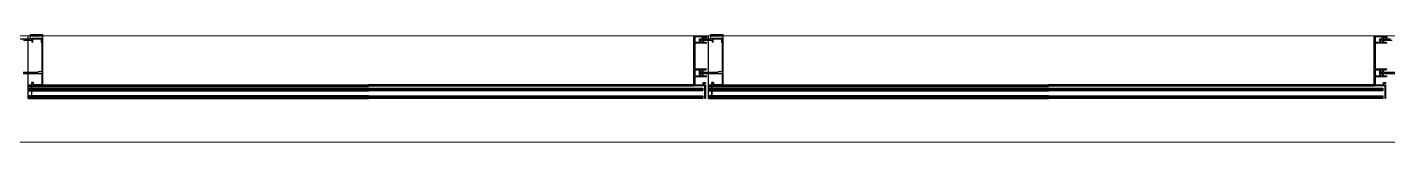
# Model space of a CAD drawing. Header units: metres. Extents: x -224 to -134.4, y 547 to 608.8.
# Drawn here: x -213.081 to -210.142, y 562.469 to 562.701 of the extents above; entities that cross this region are included whole.
import ezdxf

# ---------------------------------------------------------------- set-up
doc = ezdxf.new("R2010")
doc.units = ezdxf.units.M
doc.header["$MEASUREMENT"] = 0
doc.linetypes.add('CENTER', pattern=[50.8, 31.75, -6.35, 6.35, -6.35])
doc.linetypes.add('HIDDEN', pattern=[0.375, 0.25, -0.125])
for name, color, linetype in [('A - DOOR', 5, 'Continuous'), ('An Alum', 11, 'Continuous'), ('An Center Line', 1, 'CENTER'), ('An Extra', 8, 'Continuous'), ('An Glass', 5, 'Continuous'), ('GLASS', 142, 'Continuous')]:
    doc.layers.add(name, color=color, linetype=linetype)
doc.layers.add('A-SELL', color=8, linetype='Continuous', lineweight=0)

# ---------------------------------------------------------------- blocks, each defined once
blk = doc.blocks.new('ffgffg')
at = {"color": 8}
for p, q in [((-149.8523, 328.7083), (-149.8346, 328.7083)), ((-148.3824, 328.7083), (-148.3646, 328.7083)), ((-149.8536, 328.7011), (-149.8523, 328.7011)), ((-149.8346, 328.7011), (-149.8332, 328.7012)), ((-148.3837, 328.7011), (-148.3823, 328.7011)), ((-148.3646, 328.7011), (-148.3633, 328.7012))]:
    blk.add_line(p, q, dxfattribs=at)
for points in [[(-149.8332, 328.7012), (-149.8332, 328.71), (-149.8536, 328.71), (-149.8536, 328.7011)], [(-149.8346, 328.7011), (-149.8346, 328.7087), (-149.8523, 328.7087), (-149.8523, 328.7011)], [(-148.3633, 328.7012), (-148.3633, 328.71), (-148.3837, 328.71), (-148.3837, 328.7011)], [(-148.3646, 328.7011), (-148.3647, 328.7087), (-148.3823, 328.7087), (-148.3823, 328.7011)]]:
    blk.add_lwpolyline(points, dxfattribs=at)
at = {"layer": 'An Alum', "color": 8, "linetype": 'HIDDEN', "ltscale": 25}
for p, q in [((-151.2628, 328.6091), (-150.5594, 328.6091)), ((-151.2628, 328.6064), (-150.5594, 328.6064)), ((-149.8245, 328.6091), (-150.5594, 328.6091)), ((-149.8245, 328.6064), (-150.5594, 328.6064)), ((-149.7929, 328.6091), (-149.0895, 328.6091)), ((-149.7929, 328.6064), (-149.0895, 328.6064)), ((-148.3546, 328.6091), (-149.0895, 328.6091)), ((-148.3546, 328.6064), (-149.0895, 328.6064))]:
    blk.add_line(p, q, dxfattribs=at)
at = {"layer": 'An Alum', "color": 8, "ltscale": 25}
for p, q in [((-151.2628, 328.6073), (-150.5594, 328.6073)), ((-149.8245, 328.6073), (-150.5594, 328.6073)), ((-149.7929, 328.6073), (-149.0895, 328.6073)), ((-148.3546, 328.6073), (-149.0895, 328.6073))]:
    blk.add_line(p, q, dxfattribs=at)
at = {"layer": 'An Alum', "color": 8}
for points in [[(-151.298, 328.7083), (-151.2759, 328.7083, -0.414214), (-151.2741, 328.7065), (-151.2741, 328.7042, -0.414214), (-151.2746, 328.7038), (-151.2768, 328.7038, -0.414214), (-151.2773, 328.7042), (-151.2773, 328.7048, -0.483507), (-151.2769, 328.705), (-151.2757, 328.7047, 0.487733), (-151.2755, 328.7049), (-151.2755, 328.7065), (-151.2818, 328.7065), (-151.2818, 328.7049, 0.487733), (-151.2816, 328.7047), (-151.2803, 328.705, -0.483507), (-151.28, 328.7048), (-151.28, 328.7042, -0.414214), (-151.2804, 328.7038), (-151.2831, 328.7038, -0.414214), (-151.2836, 328.7042), (-151.2836, 328.7056, 0.414214), (-151.284, 328.706), (-151.3016, 328.706, -0.414214)], [(-151.3147, 328.6363), (-151.2831, 328.6363), (-151.2831, 328.6386, -0.414214), (-151.2827, 328.6391), (-151.2804, 328.6391, -0.414214), (-151.28, 328.6386), (-151.28, 328.6381, -0.4835), (-151.2803, 328.6378), (-151.2816, 328.6381, 0.485622), (-151.2818, 328.6379), (-151.2818, 328.6363), (-151.2755, 328.6363), (-151.2755, 328.6379, 0.487733), (-151.2757, 328.6381), (-151.2769, 328.6378, -0.4835), (-151.2773, 328.6381), (-151.2773, 328.6386, -0.414214), (-151.2768, 328.6391), (-151.275, 328.6391, -0.414214), (-151.2741, 328.6381), (-151.2741, 328.6323, -0.414214), (-151.275, 328.6314), (-151.2768, 328.6314, -0.414214), (-151.2773, 328.6318), (-151.2773, 328.6324, -0.4835), (-151.2769, 328.6326), (-151.2757, 328.6323, 0.487733), (-151.2755, 328.6325), (-151.2755, 328.6341), (-151.2818, 328.6341), (-151.2818, 328.6325, 0.485614), (-151.2816, 328.6323), (-151.2803, 328.6326, -0.4835), (-151.28, 328.6324), (-151.28, 328.6318, -0.414214), (-151.2804, 328.6314), (-151.2827, 328.6314, -0.414214), (-151.2831, 328.6318), (-151.2831, 328.6341), (-151.3233, 328.6341, 0.414214)], [(-149.8358, 328.6095), (-149.8358, 328.6143), (-149.8317, 328.6143, -0.414214), (-149.8312, 328.6138), (-149.8312, 328.6124, -0.414214), (-149.8317, 328.612), (-149.8324, 328.612, -0.414214), (-149.8326, 328.6122), (-149.8326, 328.6131), (-149.8345, 328.6131, 0.414214), (-149.8349, 328.6128), (-149.8349, 328.609, 0.414214), (-149.8345, 328.6086), (-149.8326, 328.6086), (-149.8326, 328.6095, -0.414214), (-149.8324, 328.6097), (-149.8317, 328.6097, -0.414214), (-149.8312, 328.6093), (-149.8312, 328.5802), (-149.8321, 328.5802), (-149.8326, 328.6073), (-149.8326, 328.6073), (-149.8552, 328.6073), (-149.8552, 328.6068, -1), (-149.8561, 328.6068), (-149.8561, 328.7146, -0.414214), (-149.8552, 328.7155), (-149.8299, 328.7155, -0.414214), (-149.829, 328.7146), (-149.829, 328.7092, 0.414214), (-149.8281, 328.7083), (-149.806, 328.7083, -0.414214), (-149.8042, 328.7065), (-149.8042, 328.7042, -0.414214), (-149.8046, 328.7038), (-149.8069, 328.7038, -0.414214), (-149.8073, 328.7042), (-149.8073, 328.7048, -0.483507), (-149.807, 328.705), (-149.8058, 328.7047, 0.487733), (-149.8055, 328.7049), (-149.8055, 328.7065), (-149.8119, 328.7065), (-149.8119, 328.7049, 0.487733), (-149.8116, 328.7047), (-149.8104, 328.705, -0.483507), (-149.8101, 328.7048), (-149.8101, 328.7042, -0.414214), (-149.8105, 328.7038), (-149.8132, 328.7038, -0.414214), (-149.8137, 328.7042), (-149.8137, 328.7056, 0.414214), (-149.8141, 328.706), (-149.8317, 328.706, -0.414214), (-149.8326, 328.7069), (-149.8326, 328.7092, 0.414214), (-149.8335, 328.7101), (-149.8533, 328.7101, 0.414214), (-149.8538, 328.7096), (-149.8538, 328.6882), (-149.8545, 328.6876), (-149.8538, 328.6871), (-149.8538, 328.6521), (-149.8545, 328.6516), (-149.8538, 328.651), (-149.8538, 328.6377, 0.414214), (-149.8533, 328.6372), (-149.8457, 328.6372), (-149.8448, 328.6363), (-149.8132, 328.6363), (-149.8132, 328.6386, -0.414214), (-149.8128, 328.6391), (-149.8105, 328.6391, -0.414214), (-149.8101, 328.6386), (-149.8101, 328.6381, -0.4835), (-149.8104, 328.6378), (-149.8116, 328.6381, 0.485622), (-149.8119, 328.6379), (-149.8119, 328.6363), (-149.8055, 328.6363), (-149.8055, 328.6379, 0.487733), (-149.8058, 328.6381), (-149.807, 328.6378, -0.4835), (-149.8073, 328.6381), (-149.8073, 328.6386, -0.414214), (-149.8069, 328.6391), (-149.8051, 328.6391, -0.414214), (-149.8042, 328.6381), (-149.8042, 328.6323, -0.414214), (-149.8051, 328.6314), (-149.8069, 328.6314, -0.414214), (-149.8073, 328.6318), (-149.8073, 328.6324, -0.4835), (-149.807, 328.6326), (-149.8058, 328.6323, 0.487733), (-149.8055, 328.6325), (-149.8055, 328.6341), (-149.8119, 328.6341), (-149.8119, 328.6325, 0.485614), (-149.8116, 328.6323), (-149.8104, 328.6326, -0.4835), (-149.8101, 328.6324), (-149.8101, 328.6318, -0.414214), (-149.8105, 328.6314), (-149.8128, 328.6314, -0.414214), (-149.8132, 328.6318), (-149.8132, 328.6341), (-149.8533, 328.6341, 0.414214), (-149.8538, 328.6336), (-149.8538, 328.6205), (-149.8545, 328.62), (-149.8538, 328.6195), (-149.8538, 328.6095), (-149.8358, 328.6095)], [(-148.3658, 328.6095), (-148.3658, 328.6143), (-148.3618, 328.6143, -0.414214), (-148.3613, 328.6138), (-148.3613, 328.6124, -0.414214), (-148.3618, 328.612), (-148.3625, 328.612, -0.414214), (-148.3627, 328.6122), (-148.3627, 328.6131), (-148.3646, 328.6131, 0.414214), (-148.3649, 328.6128), (-148.3649, 328.609, 0.414214), (-148.3646, 328.6086), (-148.3627, 328.6086), (-148.3627, 328.6095, -0.414214), (-148.3625, 328.6097), (-148.3618, 328.6097, -0.414214), (-148.3613, 328.6093), (-148.3613, 328.5802), (-148.3622, 328.5802), (-148.3627, 328.6073), (-148.3627, 328.6073), (-148.3852, 328.6073), (-148.3852, 328.6068, -1), (-148.3861, 328.6068), (-148.3861, 328.7146, -0.414214), (-148.3852, 328.7155), (-148.36, 328.7155, -0.414214), (-148.3591, 328.7146), (-148.3591, 328.7092, 0.414214), (-148.3582, 328.7083), (-148.3361, 328.7083, -0.414214)], [(-148.3442, 328.706), (-148.3618, 328.706, -0.414214), (-148.3627, 328.7069), (-148.3627, 328.7092, 0.414214), (-148.3636, 328.7101), (-148.3834, 328.7101, 0.414214), (-148.3839, 328.7096), (-148.3839, 328.6882), (-148.3846, 328.6876), (-148.3839, 328.6871), (-148.3839, 328.6521), (-148.3846, 328.6516), (-148.3839, 328.651), (-148.3839, 328.6377, 0.414214), (-148.3834, 328.6372), (-148.3758, 328.6372), (-148.3749, 328.6363), (-148.3433, 328.6363)], [(-148.3433, 328.6341), (-148.3834, 328.6341, 0.414214), (-148.3839, 328.6336), (-148.3839, 328.6205), (-148.3846, 328.62), (-148.3839, 328.6195), (-148.3839, 328.6095), (-148.3658, 328.6095)]]:
    blk.add_lwpolyline(points, format="xyb", dxfattribs=at)
for points in [[(-151.2637, 328.6073), (-151.2637, 328.6068, 1), (-151.2628, 328.6068), (-151.2628, 328.7146, 0.414214), (-151.2637, 328.7155), (-151.289, 328.7155, 0.414214), (-151.2899, 328.7146), (-151.2899, 328.711, 0.414214), (-151.2894, 328.7105), (-151.2872, 328.7105, 0.414214), (-151.2867, 328.711), (-151.2867, 328.7115, 0.483507), (-151.2871, 328.7118), (-151.2883, 328.7115, -0.003419), (-151.2883, 328.7115), (-151.2885, 328.7114), (-151.2885, 328.7132), (-151.2822, 328.7132), (-151.2822, 328.7117, -0.487733), (-151.2825, 328.7115), (-151.2837, 328.7118, 0.483507), (-151.284, 328.7115), (-151.284, 328.711, 0.414214), (-151.2836, 328.7105), (-151.2809, 328.7105, 0.414214), (-151.2804, 328.711), (-151.2804, 328.7128, -0.414214), (-151.28, 328.7132), (-151.2655, 328.7132, -0.414214), (-151.2651, 328.7128), (-151.2651, 328.702, -0.414214), (-151.2655, 328.7015), (-151.2872, 328.7015, 0.065543), (-151.2876, 328.7015), (-151.2891, 328.7011, 1), (-151.2885, 328.6989), (-151.2873, 328.6992, -0.065543), (-151.2869, 328.6993), (-151.2655, 328.6993, -0.414214), (-151.2651, 328.6988), (-151.2651, 328.6882), (-151.2644, 328.6876), (-151.2651, 328.6871), (-151.2651, 328.6521), (-151.2644, 328.6516), (-151.2651, 328.651), (-151.2651, 328.644, -0.414214), (-151.2655, 328.6436), (-151.2869, 328.6436, -0.065543), (-151.2873, 328.6436), (-151.2885, 328.6439, 1), (-151.2891, 328.6418), (-151.2876, 328.6414, 0.065543), (-151.2872, 328.6413), (-151.2655, 328.6413, -0.414214), (-151.2651, 328.6409), (-151.2651, 328.6296, -0.414214), (-151.2655, 328.6291), (-151.2872, 328.6291, 0.065543), (-151.2876, 328.6291), (-151.2891, 328.6287, 1), (-151.2885, 328.6265), (-151.2873, 328.6268, -0.065543), (-151.2869, 328.6269), (-151.2655, 328.6269, -0.414214), (-151.2651, 328.6264), (-151.2651, 328.6205), (-151.2644, 328.62), (-151.2651, 328.6195), (-151.2651, 328.6095), (-151.2831, 328.6095), (-151.2831, 328.6143), (-151.2872, 328.6143, 0.414214), (-151.2876, 328.6138), (-151.2876, 328.6124, 0.414214), (-151.2872, 328.612), (-151.2865, 328.612, 0.414214), (-151.2863, 328.6122), (-151.2863, 328.6131), (-151.2844, 328.6131, -0.414214), (-151.284, 328.6128), (-151.284, 328.609, -0.414214), (-151.2844, 328.6086), (-151.2863, 328.6086), (-151.2863, 328.6095, 0.414214), (-151.2865, 328.6097), (-151.2872, 328.6097, 0.414214), (-151.2876, 328.6093), (-151.2876, 328.5802), (-151.2867, 328.5802), (-151.2863, 328.6073), (-151.2831, 328.6073)], [(-149.7938, 328.6073), (-149.7938, 328.6068, 1), (-149.7929, 328.6068), (-149.7929, 328.7146, 0.414214), (-149.7938, 328.7155), (-149.8191, 328.7155, 0.414214), (-149.82, 328.7146), (-149.82, 328.711, 0.414214), (-149.8195, 328.7105), (-149.8173, 328.7105, 0.414214), (-149.8168, 328.711), (-149.8168, 328.7115, 0.483507), (-149.8171, 328.7118), (-149.8184, 328.7115, -0.003419), (-149.8184, 328.7115), (-149.8186, 328.7114), (-149.8186, 328.7132), (-149.8123, 328.7132), (-149.8123, 328.7117, -0.487733), (-149.8125, 328.7115), (-149.8138, 328.7118, 0.483507), (-149.8141, 328.7115), (-149.8141, 328.711, 0.414214), (-149.8137, 328.7105), (-149.811, 328.7105, 0.414214), (-149.8105, 328.711), (-149.8105, 328.7128, -0.414214), (-149.81, 328.7132), (-149.7956, 328.7132, -0.414214), (-149.7952, 328.7128), (-149.7952, 328.702, -0.414214), (-149.7956, 328.7015), (-149.8172, 328.7015, 0.065543), (-149.8177, 328.7015), (-149.8191, 328.7011, 1), (-149.8186, 328.6989), (-149.8174, 328.6992, -0.065543), (-149.8169, 328.6993), (-149.7956, 328.6993, -0.414214), (-149.7952, 328.6988), (-149.7952, 328.6882), (-149.7945, 328.6876), (-149.7952, 328.6871), (-149.7952, 328.6521), (-149.7945, 328.6516), (-149.7952, 328.651), (-149.7952, 328.644, -0.414214), (-149.7956, 328.6436), (-149.8169, 328.6436, -0.065543), (-149.8174, 328.6436), (-149.8186, 328.6439, 1), (-149.8191, 328.6418), (-149.8177, 328.6414, 0.065543), (-149.8172, 328.6413), (-149.7956, 328.6413, -0.414214), (-149.7952, 328.6409), (-149.7952, 328.6296, -0.414214), (-149.7956, 328.6291), (-149.8172, 328.6291, 0.065543), (-149.8177, 328.6291), (-149.8191, 328.6287, 1), (-149.8186, 328.6265), (-149.8174, 328.6268, -0.065543), (-149.8169, 328.6269), (-149.7956, 328.6269, -0.414214), (-149.7952, 328.6264), (-149.7952, 328.6205), (-149.7945, 328.62), (-149.7952, 328.6195), (-149.7952, 328.6095), (-149.8132, 328.6095), (-149.8132, 328.6143), (-149.8173, 328.6143, 0.414214), (-149.8177, 328.6138), (-149.8177, 328.6124, 0.414214), (-149.8173, 328.612), (-149.8166, 328.612, 0.414214), (-149.8164, 328.6122), (-149.8164, 328.6131), (-149.8145, 328.6131, -0.414214), (-149.8141, 328.6128), (-149.8141, 328.609, -0.414214), (-149.8145, 328.6086), (-149.8164, 328.6086), (-149.8164, 328.6095, 0.414214), (-149.8166, 328.6097), (-149.8173, 328.6097, 0.414214), (-149.8177, 328.6093), (-149.8177, 328.5802), (-149.8168, 328.5802), (-149.8164, 328.6073), (-149.8132, 328.6073)]]:
    blk.add_lwpolyline(points, format="xyb", close=True, dxfattribs=at)
at = {"layer": 'An Center Line', "color": 8, "ltscale": 10}
for p, q in [((-149.8245, 328.5802), (-149.8245, 328.7155)), ((-148.3546, 328.5802), (-148.3546, 328.7155))]:
    blk.add_line(p, q, dxfattribs=at)
at = {"layer": 'An Extra', "color": 8}
for points in [[(-149.829, 328.7155), (-149.829, 328.7173), (-149.8561, 328.7173), (-149.8561, 328.7155)], [(-149.856, 328.7155), (-149.856, 328.7173), (-149.829, 328.7173), (-149.829, 328.7155)], [(-148.3861, 328.7155), (-148.3861, 328.7173), (-148.3591, 328.7173), (-148.3591, 328.7155)], [(-148.3591, 328.7155), (-148.3591, 328.7173), (-148.3861, 328.7173), (-148.3861, 328.7155)]]:
    blk.add_lwpolyline(points, close=True, dxfattribs=at)
at = {"layer": 'An Glass', "color": 8, "linetype": 'Continuous', "lineweight": 9}
for p, q in [((-151.2818, 328.6), (-150.5594, 328.6)), ((-151.2818, 328.5982), (-150.5594, 328.5982)), ((-149.8245, 328.6), (-150.5594, 328.6)), ((-149.8245, 328.5982), (-150.5594, 328.5982)), ((-149.8119, 328.6), (-149.0895, 328.6)), ((-149.8119, 328.5982), (-149.0895, 328.5982)), ((-148.3546, 328.6), (-149.0895, 328.6)), ((-148.3546, 328.5982), (-149.0895, 328.5982)), ((-151.2818, 328.5838), (-150.5594, 328.5838)), ((-151.2818, 328.582), (-150.5594, 328.582)), ((-149.8245, 328.5838), (-150.5594, 328.5838)), ((-149.8245, 328.582), (-150.5594, 328.582)), ((-149.8119, 328.5838), (-149.0895, 328.5838)), ((-149.8119, 328.582), (-149.0895, 328.582)), ((-148.3546, 328.5838), (-149.0895, 328.5838)), ((-148.3546, 328.582), (-149.0895, 328.582))]:
    blk.add_line(p, q, dxfattribs=at)
at = {"layer": 'GLASS'}
for points in [[(-150.5594, 328.6018), (-151.2813, 328.6018), (-151.2818, 328.6014), (-151.2818, 328.5969), (-151.2813, 328.5964), (-150.5594, 328.5964)], [(-150.5594, 328.6018), (-149.8249, 328.6018), (-149.8245, 328.6014), (-149.8245, 328.5969), (-149.8249, 328.5964), (-150.5594, 328.5964)], [(-149.0895, 328.6018), (-149.8114, 328.6018), (-149.8119, 328.6014), (-149.8119, 328.5969), (-149.8114, 328.5964), (-149.0895, 328.5964)], [(-149.0895, 328.6018), (-148.355, 328.6018), (-148.3546, 328.6014), (-148.3546, 328.5969), (-148.355, 328.5964), (-149.0895, 328.5964)], [(-150.5594, 328.5856), (-151.2813, 328.5856), (-151.2818, 328.5852), (-151.2818, 328.5806), (-151.2813, 328.5802), (-150.5594, 328.5802)], [(-150.5594, 328.5856), (-149.8249, 328.5856), (-149.8245, 328.5852), (-149.8245, 328.5806), (-149.8249, 328.5802), (-150.5594, 328.5802)], [(-149.0895, 328.5856), (-149.8114, 328.5856), (-149.8119, 328.5852), (-149.8119, 328.5806), (-149.8114, 328.5802), (-149.0895, 328.5802)], [(-149.0895, 328.5856), (-148.355, 328.5856), (-148.3546, 328.5852), (-148.3546, 328.5806), (-148.355, 328.5802), (-149.0895, 328.5802)]]:
    blk.add_lwpolyline(points, dxfattribs=at)

msp = doc.modelspace()

# ---------------------------------------------------------------- linework, layer by layer
at = {"layer": 'A-SELL'}
for p, q in [((-142.6581, 562.6993), (-214.9939, 562.6993)), ((-142.4281, 562.4693), (-215.2239, 562.4693))]:
    msp.add_line(p, q, dxfattribs=at)

# ---------------------------------------------------------------- block references
at = {"layer": 'A - DOOR', "color": 3, "xscale": -1}
msp.add_blockref('ffgffg', (-361.4338, 233.9838), dxfattribs=at)

doc.saveas('drawing.dxf')
